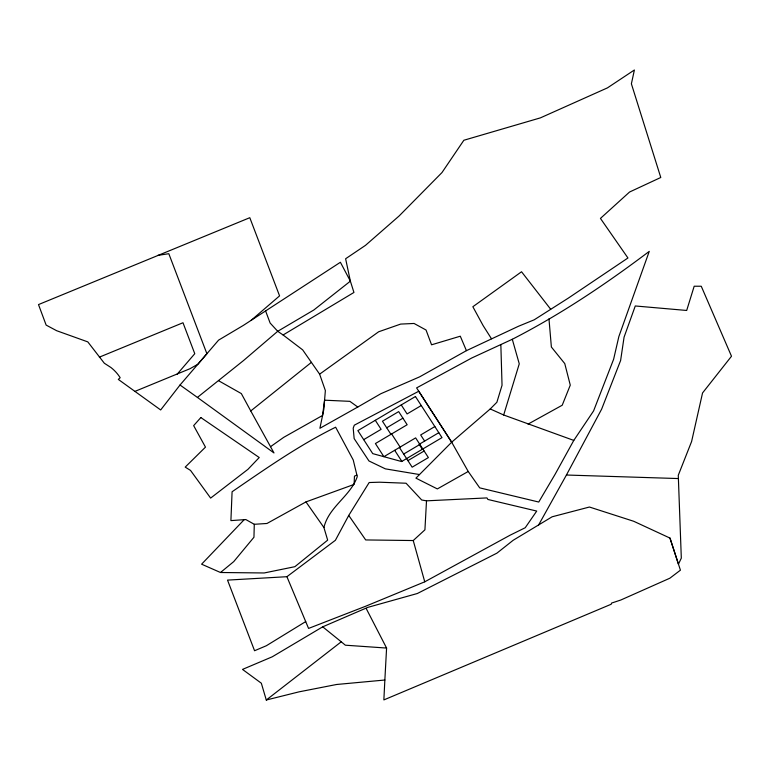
<?xml version="1.0" encoding="UTF-8"?>
<svg xmlns="http://www.w3.org/2000/svg" width="770" height="770" viewBox="0 0 770 770"><rect width="100%" height="100%" fill="white"/><g stroke="black" fill="none" stroke-linecap="round" stroke-linejoin="round"><path stroke-width="1.16" d="M220.499 572.505L264.187 572.967L294.891 566.682L327.664 540.145L323.92 527.546C328.723 506.756 350.552 496.198 357.27 476.63L353.238 459.988L335.643 427.206C299.164 445.233 265.602 468.776 232.088 491.751L230.904 520.616L245.813 519.548L254.283 524.293L253.956 537.239L233.753 561.6L220.499 572.505L201.605 564.189L244.186 519.673M384.856 680.016L383.864 699.911L611.226 604.229L611.563 603.083L620.774 600.032L669.852 578.212L680.42 570.175L669.987 538.086L633.72 521.28L589.425 507.026L552.129 516.795L513.205 540.251L496.919 553.149L417.35 593.506L367.896 607.347L322.707 626.828L272.233 656.81L242.512 669.409L261.338 683.221L266.285 700.017L299.058 691.845L336.615 684.482L384.856 680.016L386.588 648.061L366.193 608.483M426.503 500.837L424.925 529.818L413.24 540.54L365.692 539.943L348.743 515.428L369.167 482.53L379.572 482.203L406.079 483.233L421.7 499.99L426.503 500.837L486.948 497.911L487.901 499.46L536.729 511.068L525.227 527.729L510.077 535.208L424.751 581.812L365.779 606.183L308.568 628.426L286.912 576.701L227.525 580.108L254.562 650.737L266.362 645.732L305.709 621.582M669.987 538.086L678.447 564.189L681.315 558.125L678.274 475.292L691.604 441.508L702.548 392.95L731.5 356.24L701.258 286.238L694.184 286.228L686.686 310.464L635.279 305.969L624.075 337.154L620.61 360.514L601.63 409.168L566.422 475.023L538.634 524.928M573.785 440.411L503.676 414.992L519.259 363.835L512.291 339.281C560.685 314.468 605.875 284.082 649.254 251.376L618.849 336.596L613.623 359.253L593.583 410.92L573.785 440.411L555.122 474.262L538.75 502.04L479.7 487.862L468.227 471.481L451.682 442.201L416.608 387.897L471.664 358.04L512.291 339.281M348.743 515.428L335.393 540.29L286.912 576.701M265.621 311.003L270.116 323.015L277.72 331.293L283.091 334.979L353.94 292.456L350.379 281.156L340.398 262.272L243.378 325.392L218.593 340.119L180.026 385.01L160.67 409.958L118.301 379.398L120.168 377.743L119.62 376.848A56.48 46.662 -25.8 0 0 110.967 367.531L104.316 363.228L87.809 341.89L56.682 330.725L46.142 325.094L38.5 304.583L249.798 217.698L279.568 295.882L251.058 320.416M176.994 374.393L194.772 353.7L182.99 322.745L99.359 357.155M500.856 345.047L502.04 385.279L496.881 402.258L490.23 408.957L451.682 442.201L415.925 478.151L437.35 488.921L468.227 471.481M270.53 446.687L283.755 437.322L322.572 415.444L324.574 400.188L349.878 401.343L357.781 407.032L380.813 393.74L419.66 376.838L466.428 350.658L518.441 326.278L534.207 319.81L568.212 298.192L627.945 257.989L600.446 218.41L629.542 192.028L660.775 177.485L631.39 83.805L634.393 69.983L607.453 87.876L540.376 117.877L463.858 140.256L441.97 172.567L399.12 215.966L365.481 245.361L345.615 258.749L350.379 281.156L313.833 309.992L277.72 331.293L243.541 360.533L197.409 397.416L180.026 385.01M197.409 397.416L273.985 452.943L250.76 410.949L311.398 362.372M266.285 700.017L341.245 641.795L345.345 645.193L386.588 648.061M357.781 407.032L319.906 428.284L323.795 409.563L325.364 390.563L319.627 374.162L378.638 331.783L400.66 324.083L414.058 323.467L426.041 330.012L431.566 344.806L460.296 336.201L466.428 350.658M363.69 439.641L381.121 429.323L375.298 420.305M421.267 405.54L407.08 413.942L401.257 404.924M386.694 427.783L402.912 418.177M434.848 426.561L420.661 434.963L424.626 441.094M438.813 432.692L419.14 444.338L422.326 449.266M403.673 454.059L419.891 444.444M407.908 460.624L424.135 451.018M356.905 475.119L354.469 476.11L354.113 484.417L305.969 501.905L266.969 523.475L254.283 524.293M528.056 424.116L562.216 405.232L570.272 385.144L564.766 363.604L551.378 347.02L548.971 318.876M134.923 391.391L190.026 368.705L197.88 364.229L206.899 353.728L168.813 253.705L157.888 255.361M566.422 475.023L678.024 478.545M419.506 474.551L385.366 468.853L368.965 460.97L354.142 438.573L353.209 428.13L354.306 425.184L418.764 391.247L451.682 442.201M490.23 408.957L503.676 414.992M218.67 380.765L241.337 393.586L250.76 410.949M283.091 334.979L302.658 349.859L319.627 374.162M322.707 626.828L341.245 641.795M550.666 309.222L521.54 271.762L472.857 306.73L483.117 325.585L491.481 338.771M323.92 527.546L305.969 501.905M391.622 433.943L400.111 447.081M390.939 434.347L382.449 421.219L398.677 411.603L407.157 424.742L375.404 443.549L383.893 456.687L415.646 437.88L428.38 457.582L412.152 467.188L399.428 447.486M394.702 450.334L401.853 461.394M413.24 540.54L424.751 581.812M200.845 417.552L193.655 425.627L205.475 447.129L185.204 467.111L190.527 470.412L210.633 498.094L247.911 469.363L259.23 457.524L200.845 417.552M415.444 396.521L357.867 430.623L372.728 453.626L401.594 461.548L441.999 437.62L415.444 396.521"/></g></svg>
